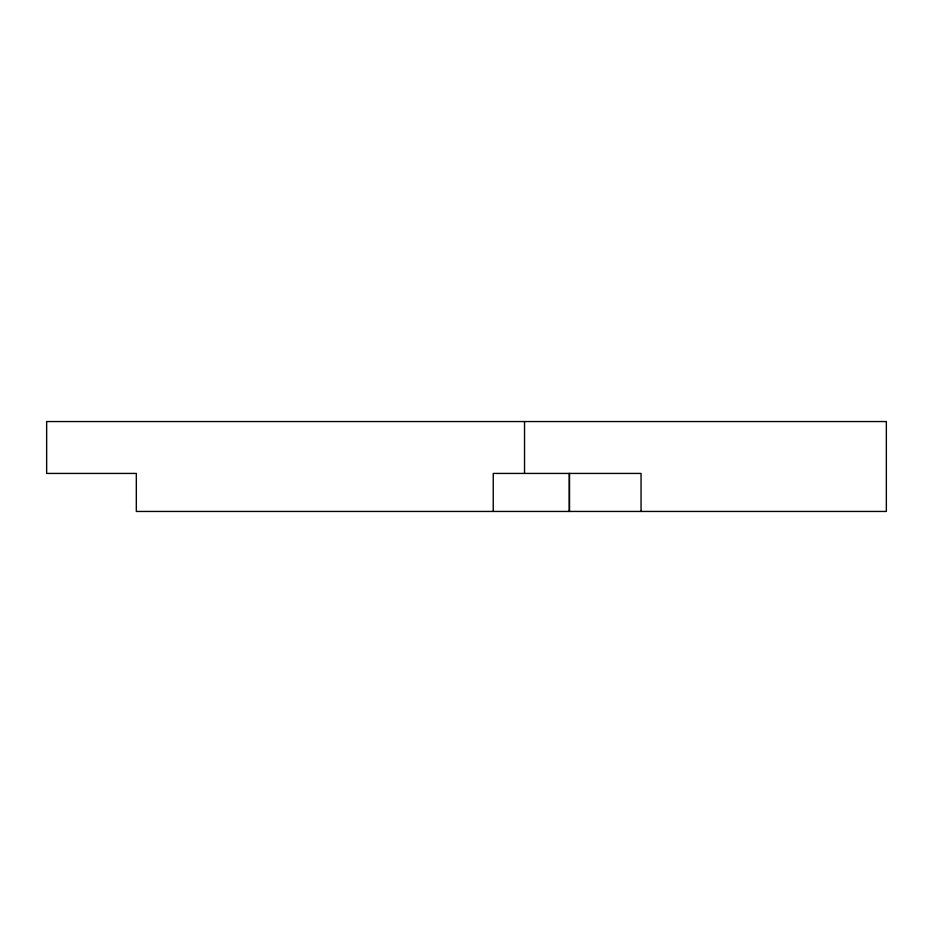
<?xml version="1.0" encoding="UTF-8"?>
<svg xmlns="http://www.w3.org/2000/svg" width="933" height="933" viewBox="0 0 933 933"><rect width="100%" height="100%" fill="white"/><g stroke="black" fill="none" stroke-linecap="round" stroke-linejoin="round"><path stroke-width="1.4" d="M641.053 511.447L641.053 473.428L493.242 473.428L493.242 511.447M569.538 473.428L569.538 511.447M569.235 473.428L569.235 511.447M524.533 421.553L524.533 473.428M886.35 421.553L46.65 421.553L46.65 473.428L136.323 473.428L136.323 511.447L886.35 511.447L886.35 421.553"/></g></svg>
